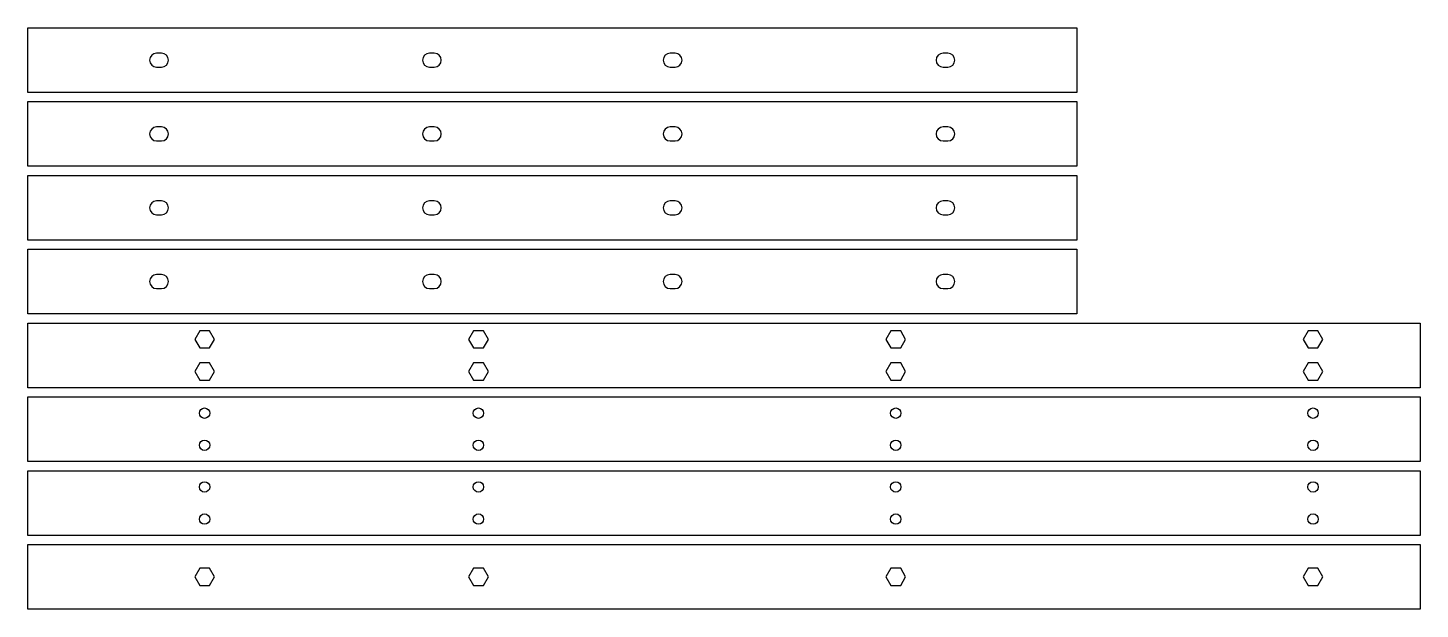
# Model space of a CAD drawing. Header units: millimetres. Extents: x 4 to 438, y 4 to 185.
import ezdxf

# ---------------------------------------------------------------- set-up
doc = ezdxf.new("R2010")
doc.units = ezdxf.units.MM
doc.layers.add('CUT', color=1, linetype='Continuous')

msp = doc.modelspace()

# ---------------------------------------------------------------- linework, layer by layer
at = {"layer": 'CUT'}
for points in [[(3.925, 164.925), (3.925, 185.075), (330.675, 185.075), (330.675, 164.925)], [(3.925, 141.925), (3.925, 162.075), (330.675, 162.075), (330.675, 141.925)], [(3.925, 118.925), (3.925, 139.075), (330.675, 139.075), (330.675, 118.925)], [(3.925, 95.925), (3.925, 116.075), (330.675, 116.075), (330.675, 95.925)], [(3.925, 72.925), (3.925, 93.075), (437.675, 93.075), (437.675, 72.925)], [(62.0888, 88), (60.5444, 90.675), (57.4556, 90.675), (55.9112, 88), (57.4556, 85.325), (60.5444, 85.325)], [(147.3888, 88), (145.8444, 90.675), (142.7556, 90.675), (141.2112, 88), (142.7556, 85.325), (145.8444, 85.325)], [(277.3888, 88), (275.8444, 90.675), (272.7556, 90.675), (271.2112, 88), (272.7556, 85.325), (275.8444, 85.325)], [(407.3888, 88), (405.8444, 90.675), (402.7556, 90.675), (401.2112, 88), (402.7556, 85.325), (405.8444, 85.325)], [(62.0888, 78), (60.5444, 80.675), (57.4556, 80.675), (55.9112, 78), (57.4556, 75.325), (60.5444, 75.325)], [(147.3888, 78), (145.8444, 80.675), (142.7556, 80.675), (141.2112, 78), (142.7556, 75.325), (145.8444, 75.325)], [(277.3888, 78), (275.8444, 80.675), (272.7556, 80.675), (271.2112, 78), (272.7556, 75.325), (275.8444, 75.325)], [(407.3888, 78), (405.8444, 80.675), (402.7556, 80.675), (401.2112, 78), (402.7556, 75.325), (405.8444, 75.325)], [(3.925, 49.925), (3.925, 70.075), (437.675, 70.075), (437.675, 49.925)], [(3.925, 26.925), (3.925, 47.075), (437.675, 47.075), (437.675, 26.925)], [(3.925, 3.925), (3.925, 24.075), (437.675, 24.075), (437.675, 3.925)], [(62.0888, 14), (60.5444, 16.675), (57.4556, 16.675), (55.9112, 14), (57.4556, 11.325), (60.5444, 11.325)], [(147.3888, 14), (145.8444, 16.675), (142.7556, 16.675), (141.2112, 14), (142.7556, 11.325), (145.8444, 11.325)], [(277.3888, 14), (275.8444, 16.675), (272.7556, 16.675), (271.2112, 14), (272.7556, 11.325), (275.8444, 11.325)], [(407.3888, 14), (405.8444, 16.675), (402.7556, 16.675), (401.2112, 14), (402.7556, 11.325), (405.8444, 11.325)]]:
    msp.add_lwpolyline(points, close=True, dxfattribs=at)
for points in [[(44.05, 172.825), (45.55, 172.825, 1), (45.55, 177.175), (44.05, 177.175, 1)], [(129.05, 172.825), (130.55, 172.825, 1), (130.55, 177.175), (129.05, 177.175, 1)], [(204.05, 172.825), (205.55, 172.825, 1), (205.55, 177.175), (204.05, 177.175, 1)], [(289.05, 172.825), (290.55, 172.825, 1), (290.55, 177.175), (289.05, 177.175, 1)], [(44.05, 149.825), (45.55, 149.825, 1), (45.55, 154.175), (44.05, 154.175, 1)], [(129.05, 149.825), (130.55, 149.825, 1), (130.55, 154.175), (129.05, 154.175, 1)], [(204.05, 149.825), (205.55, 149.825, 1), (205.55, 154.175), (204.05, 154.175, 1)], [(289.05, 149.825), (290.55, 149.825, 1), (290.55, 154.175), (289.05, 154.175, 1)], [(44.05, 126.825), (45.55, 126.825, 1), (45.55, 131.175), (44.05, 131.175, 1)], [(129.05, 126.825), (130.55, 126.825, 1), (130.55, 131.175), (129.05, 131.175, 1)], [(204.05, 126.825), (205.55, 126.825, 1), (205.55, 131.175), (204.05, 131.175, 1)], [(289.05, 126.825), (290.55, 126.825, 1), (290.55, 131.175), (289.05, 131.175, 1)], [(44.05, 103.825), (45.55, 103.825, 1), (45.55, 108.175), (44.05, 108.175, 1)], [(129.05, 103.825), (130.55, 103.825, 1), (130.55, 108.175), (129.05, 108.175, 1)], [(204.05, 103.825), (205.55, 103.825, 1), (205.55, 108.175), (204.05, 108.175, 1)], [(289.05, 103.825), (290.55, 103.825, 1), (290.55, 108.175), (289.05, 108.175, 1)]]:
    msp.add_lwpolyline(points, format="xyb", close=True, dxfattribs=at)
for centre in [(59, 65), (144.3, 65), (274.3, 65), (404.3, 65), (59, 55), (144.3, 55), (274.3, 55), (404.3, 55), (59, 42), (144.3, 42), (274.3, 42), (404.3, 42), (59, 32), (144.3, 32), (274.3, 32), (404.3, 32)]:
    msp.add_circle(centre, 1.625, dxfattribs=at)

doc.saveas('drawing.dxf')
